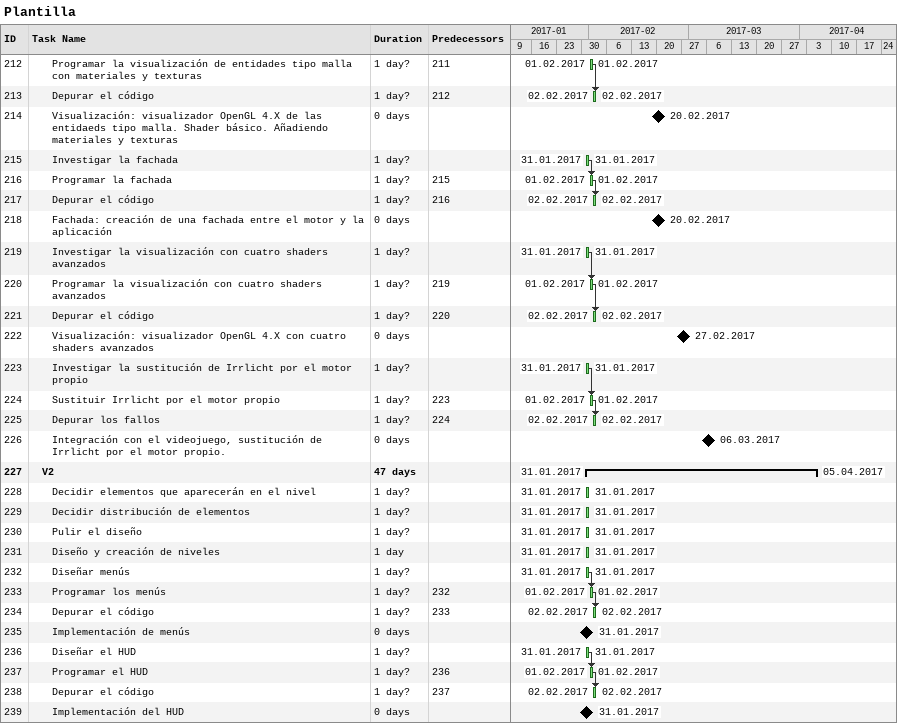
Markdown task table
Plantilla

| ID | Level | Task | Duration | Start | Finish | Predecessors |
|---|---|---|---|---|---|---|
| 212 | 3 | Programar la visualización de entidades tipo malla con materiales y texturas | 1d? | 2017-02-01 | 2017-02-01 | 211 |
| 213 | 3 | Depurar el código | 1d? | 2017-02-02 | 2017-02-02 | 212 |
| 214 | 3 | Visualización: visualizador OpenGL 4.X de las entidaeds tipo malla. Shader básico. Añadiendo materiales y texturas | 0d | 2017-02-20 | 2017-02-20 |  |
| 215 | 3 | Investigar la fachada | 1d? | 2017-01-31 | 2017-01-31 |  |
| 216 | 3 | Programar la fachada | 1d? | 2017-02-01 | 2017-02-01 | 215 |
| 217 | 3 | Depurar el código | 1d? | 2017-02-02 | 2017-02-02 | 216 |
| 218 | 3 | Fachada: creación de una fachada entre el motor y la aplicación | 0d | 2017-02-20 | 2017-02-20 |  |
| 219 | 3 | Investigar la visualización con cuatro shaders avanzados | 1d? | 2017-01-31 | 2017-01-31 |  |
| 220 | 3 | Programar la visualización con cuatro shaders avanzados | 1d? | 2017-02-01 | 2017-02-01 | 219 |
| 221 | 3 | Depurar el código | 1d? | 2017-02-02 | 2017-02-02 | 220 |
| 222 | 3 | Visualización: visualizador OpenGL 4.X con cuatro shaders avanzados | 0d | 2017-02-27 | 2017-02-27 |  |
| 223 | 3 | Investigar la sustitución de Irrlicht por el motor propio | 1d? | 2017-01-31 | 2017-01-31 |  |
| 224 | 3 | Sustituir Irrlicht por el motor propio | 1d? | 2017-02-01 | 2017-02-01 | 223 |
| 225 | 3 | Depurar los fallos | 1d? | 2017-02-02 | 2017-02-02 | 224 |
| 226 | 3 | Integración con el videojuego, sustitución de Irrlicht por el motor propio. | 0d | 2017-03-06 | 2017-03-06 |  |
| 227 | 2 | **V2** | 47d | 2017-01-31 | 2017-04-05 |  |
| 228 | 3 | Decidir elementos que aparecerán en el nivel | 1d? | 2017-01-31 | 2017-01-31 |  |
| 229 | 3 | Decidir distribución de elementos | 1d? | 2017-01-31 | 2017-01-31 |  |
| 230 | 3 | Pulir el diseño | 1d? | 2017-01-31 | 2017-01-31 |  |
| 231 | 3 | Diseño y creación de niveles | 1d | 2017-01-31 | 2017-01-31 |  |
| 232 | 3 | Diseñar menús | 1d? | 2017-01-31 | 2017-01-31 |  |
| 233 | 3 | Programar los menús | 1d? | 2017-02-01 | 2017-02-01 | 232 |
| 234 | 3 | Depurar el código | 1d? | 2017-02-02 | 2017-02-02 | 233 |
| 235 | 3 | Implementación de menús | 0d | 2017-01-31 | 2017-01-31 |  |
| 236 | 3 | Diseñar el HUD | 1d? | 2017-01-31 | 2017-01-31 |  |
| 237 | 3 | Programar el HUD | 1d? | 2017-02-01 | 2017-02-01 | 236 |
| 238 | 3 | Depurar el código | 1d? | 2017-02-02 | 2017-02-02 | 237 |
| 239 | 3 | Implementación del HUD | 0d | 2017-01-31 | 2017-01-31 |  |
